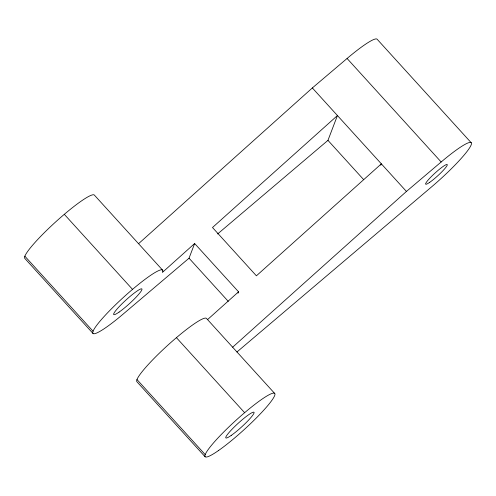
<?xml version="1.0" encoding="UTF-8"?>
<svg xmlns="http://www.w3.org/2000/svg" width="496" height="496" viewBox="0 0 496 496"><rect width="100%" height="100%" fill="white"/><g stroke="black" fill="none" stroke-linecap="round" stroke-linejoin="round"><path stroke-width="0.74" d="M24.843 256.19L93.056 331.235A47.033 6.194 -42.3 0 0 123.045 314.179L189.038 258.199L194.643 243.517L238.551 291.815L238.018 293.217M217.614 233.957L327.961 140.356L337.435 115.543L212.493 227.521L256.401 275.819L381.343 163.847L380.804 165.261M138.576 243.679L312.35 87.941L347.082 58.478A47.033 6.194 -42.3 0 1 377.115 39.215L471.2 142.724M194.643 243.517L162.514 272.31A47.033 6.194 -42.3 0 0 132.525 289.366A47.033 6.194 -42.3 0 0 93.056 331.235M207.57 319.585L238.551 291.815M232.661 347.181L406.435 191.444L441.161 161.987A47.033 6.194 -42.3 0 1 471.157 144.931A47.033 6.194 -42.3 0 1 431.687 186.794L236.921 352.011M347.082 58.478L441.161 161.987M312.35 87.941L406.435 191.444M327.961 140.356L363.605 179.564M189.038 258.199L228.296 301.388M162.558 270.103L94.345 195.064A47.033 6.194 -42.3 0 0 55.161 222.369A47.033 6.194 -42.3 0 0 24.8 258.397L93.012 333.442M274.672 393.446L206.466 318.407A47.033 6.194 -42.3 0 0 167.276 345.712A47.033 6.194 -42.3 0 0 136.915 381.74L205.127 456.785M64.313 214.322L132.525 289.366M176.427 337.664L244.64 412.709M136.958 379.533L205.17 454.578M429.772 182.286A14.582 1.922 -42.3 0 0 447.194 165.255A14.582 1.922 -42.3 0 0 432.314 175.627A14.582 1.922 -42.3 0 0 429.772 182.286M218.432 450.591A47.033 6.194 -42.3 0 0 274.635 395.653A47.033 6.194 -42.3 0 0 226.641 429.102A47.033 6.194 -42.3 0 0 218.432 450.591M231.204 435.432A19.046 2.511 -42.3 0 0 253.964 413.18A19.046 2.511 -42.3 0 0 234.527 426.727A19.046 2.511 -42.3 0 0 231.204 435.432M119.09 312.089A19.046 2.511 -42.3 0 0 141.85 289.838A19.046 2.511 -42.3 0 0 122.413 303.385A19.046 2.511 -42.3 0 0 119.09 312.089"/></g></svg>
